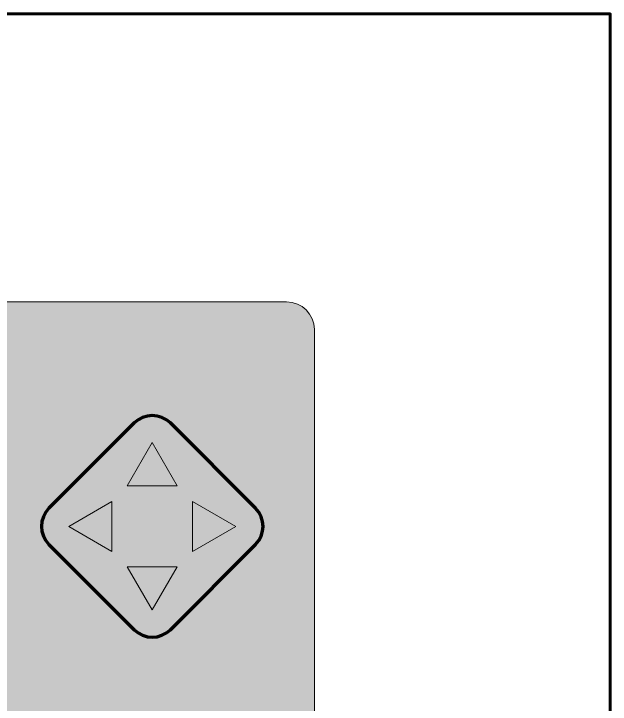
# Model space of a CAD drawing. Header units: millimetres. Extents: x -27 to 294, y 105 to 354.
# Drawn here: x 186.6 to 294.2, y 229.5 to 354.1 of the extents above; entities that cross this region are included whole.
import ezdxf

# ---------------------------------------------------------------- set-up
doc = ezdxf.new("R2010")
doc.units = ezdxf.units.MM
doc.header["$MEASUREMENT"] = 0
doc.layers.add('CEA-SMART REV3', color=7, linetype='Continuous', lineweight=0)

# ---------------------------------------------------------------- blocks, each defined once
blk = doc.blocks.new('Block_20')
at = {"layer": 'CEA-SMART REV3', "true_color": 0xc8c8c8, "transparency": 33554687}
h = blk.add_hatch(color=9, dxfattribs=at)
h.dxf.hatch_style = 2
h.paths.add_polyline_path([(211.59, 246.49), (207.08, 254.3), (216.1, 254.3)])
at = {"layer": 'CEA-SMART REV3'}
blk.add_lwpolyline([(211.59, 246.49), (207.08, 254.3), (216.1, 254.3)], close=True, dxfattribs=at)
blk = doc.blocks.new('Block_21')
at = {"layer": 'CEA-SMART REV3', "true_color": 0xc8c8c8, "transparency": 33554687}
h = blk.add_hatch(color=9, dxfattribs=at)
h.dxf.hatch_style = 2
h.paths.add_polyline_path([(226.68, 261.58), (218.87, 257.07), (218.87, 266.09)])
at = {"layer": 'CEA-SMART REV3'}
blk.add_lwpolyline([(226.68, 261.58), (218.87, 257.07), (218.87, 266.09)], close=True, dxfattribs=at)
blk = doc.blocks.new('Block_22')
at = {"layer": 'CEA-SMART REV3', "true_color": 0xc8c8c8, "transparency": 33554687}
h = blk.add_hatch(color=9, dxfattribs=at)
h.dxf.hatch_style = 2
h.paths.add_polyline_path([(196.5, 261.58), (204.31, 266.09), (204.31, 257.07)])
at = {"layer": 'CEA-SMART REV3'}
blk.add_lwpolyline([(196.5, 261.58), (204.31, 266.09), (204.31, 257.07)], close=True, dxfattribs=at)
blk = doc.blocks.new('Block_23')
at = {"layer": 'CEA-SMART REV3', "true_color": 0xc8c8c8, "transparency": 33554687}
h = blk.add_hatch(color=9, dxfattribs=at)
h.dxf.hatch_style = 2
h.paths.add_polyline_path([(211.59, 276.7), (216.1, 268.89), (207.08, 268.89)])
at = {"layer": 'CEA-SMART REV3'}
blk.add_lwpolyline([(211.59, 276.7), (216.1, 268.89), (207.08, 268.89)], close=True, dxfattribs=at)

msp = doc.modelspace()

# ---------------------------------------------------------------- hatches: boundary and pattern name
at = {"layer": 'CEA-SMART REV3', "true_color": 0x1d252c, "transparency": 33554687}
h = msp.add_hatch(color=250, dxfattribs=at)
h.dxf.hatch_style = 2
edge = h.paths.add_edge_path()
edge.add_spline(control_points=[(235.84, 150.91), (235.84, 150.91), (32.84, 150.91), (32.84, 150.91), (30.08, 150.91), (27.84, 153.15), (27.84, 155.91), (27.84, 155.91), (27.84, 297.11), (27.84, 297.11), (27.84, 299.87), (30.08, 302.11), (32.84, 302.11), (32.84, 302.11), (235.84, 302.11), (235.84, 302.11), (238.6, 302.11), (240.84, 299.87), (240.84, 297.11), (240.84, 297.11), (240.84, 155.91), (240.84, 155.91), (240.84, 153.15), (238.6, 150.91), (235.84, 150.91)], knot_values=[0, 0, 0, 0, 1, 1, 1, 2, 2, 2, 3, 3, 3, 4, 4, 4, 5, 5, 5, 6, 6, 6, 7, 7, 7, 8, 8, 8, 8], degree=3, periodic=0)
h = msp.add_hatch(color=250, dxfattribs=at)
edge = h.paths.add_edge_path()
edge.add_spline(control_points=[(230.24, 258.32), (230.24, 258.32), (214.85, 242.93), (214.85, 242.93), (213.06, 241.13), (210.12, 241.13), (208.32, 242.93), (208.32, 242.93), (192.93, 258.32), (192.93, 258.32), (191.14, 260.11), (191.14, 263.05), (192.93, 264.85), (192.93, 264.85), (208.32, 280.24), (208.32, 280.24), (210.12, 282.03), (213.06, 282.03), (214.85, 280.24), (214.85, 280.24), (230.24, 264.85), (230.24, 264.85), (232.04, 263.05), (232.04, 260.11), (230.24, 258.32)], knot_values=[0, 0, 0, 0, 1, 1, 1, 2, 2, 2, 3, 3, 3, 4, 4, 4, 5, 5, 5, 6, 6, 6, 7, 7, 7, 8, 8, 8, 8], degree=3, periodic=0)

# ---------------------------------------------------------------- linework, layer by layer
at = {"layer": 'CEA-SMART REV3', "color": 9, "lineweight": 60, "true_color": 0xc8c8c8}
msp.add_lwpolyline([(294.24, 104.88), (-26.69, 104.88), (-26.69, 354.09), (294.24, 354.09)], close=True, dxfattribs=at)
at = {"layer": 'CEA-SMART REV3'}
msp.add_open_spline([(235.84, 150.91), (235.84, 150.91), (32.84, 150.91), (32.84, 150.91), (30.08, 150.91), (27.84, 153.15), (27.84, 155.91), (27.84, 155.91), (27.84, 297.11), (27.84, 297.11), (27.84, 299.87), (30.08, 302.11), (32.84, 302.11), (32.84, 302.11), (235.84, 302.11), (235.84, 302.11), (238.6, 302.11), (240.84, 299.87), (240.84, 297.11), (240.84, 297.11), (240.84, 155.91), (240.84, 155.91), (240.84, 153.15), (238.6, 150.91), (235.84, 150.91)], degree=3, knots=[0, 0, 0, 0, 1, 1, 1, 2, 2, 2, 3, 3, 3, 4, 4, 4, 5, 5, 5, 6, 6, 6, 7, 7, 7, 8, 8, 8, 8], dxfattribs=at)
at = {"layer": 'CEA-SMART REV3', "color": 32, "lineweight": 70, "true_color": 0xeb5d0b}
msp.add_open_spline([(230.24, 258.32), (230.24, 258.32), (214.85, 242.93), (214.85, 242.93), (213.06, 241.13), (210.12, 241.13), (208.32, 242.93), (208.32, 242.93), (192.93, 258.32), (192.93, 258.32), (191.14, 260.11), (191.14, 263.05), (192.93, 264.85), (192.93, 264.85), (208.32, 280.24), (208.32, 280.24), (210.12, 282.03), (213.06, 282.03), (214.85, 280.24), (214.85, 280.24), (230.24, 264.85), (230.24, 264.85), (232.04, 263.05), (232.04, 260.11), (230.24, 258.32)], degree=3, knots=[0, 0, 0, 0, 1, 1, 1, 2, 2, 2, 3, 3, 3, 4, 4, 4, 5, 5, 5, 6, 6, 6, 7, 7, 7, 8, 8, 8, 8], dxfattribs=at)

# ---------------------------------------------------------------- block references
at = {"layer": 'CEA-SMART REV3'}
for name in ['Block_23', 'Block_22', 'Block_21', 'Block_20']:
    msp.add_blockref(name, (0, 0), dxfattribs=at)

doc.saveas('drawing.dxf')
